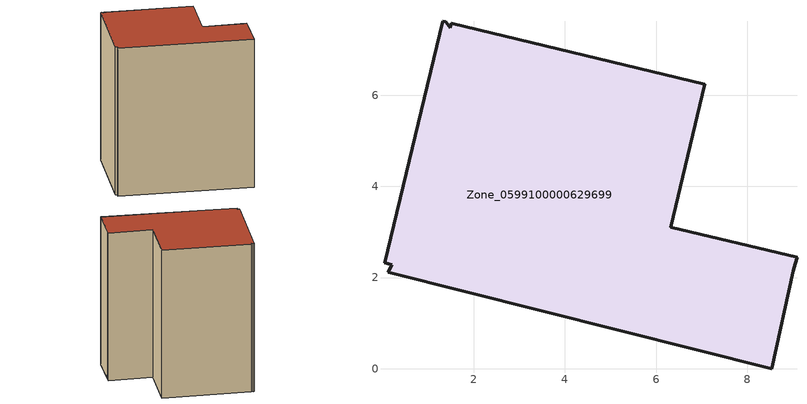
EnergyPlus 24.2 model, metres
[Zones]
Zone_0599100000629699
 floor ground (C_G): 1.32,7.62 1.38,7.61 1.48,7.47 1.5,7.58 7.07,6.24 6.32,3.11 9.09,2.45 9.06,2.31 9.01,2.15 8.54,0 0.12,2.12 0.2,2.29 0.04,2.33 z0
 wall outside (C_F): 6.32,3.11 7.07,6.24 1.5,7.58 1.48,7.47 1.38,7.61 1.32,7.62 0.04,2.33 0.2,2.29 0.12,2.12 8.54,0 9.01,2.15 9.06,2.31 9.09,2.45 6.32,3.11 z0:10.14
 roof outside (C_R): 1.38,7.61 1.32,7.62 0.04,2.33 0.2,2.29 0.12,2.12 8.54,0 9.01,2.15 9.06,2.31 9.09,2.45 6.32,3.11 7.07,6.24 1.5,7.58 1.48,7.47 z10.14
[BUILDING]
Pand.0599100000629699: North Axis=0; Terrain=City; Loads Convergence Tolerance Value=0.04; Temperature Convergence Tolerance Value=0.4; Solar Distribution=FullExterior; Maximum Number of Warmup Days=25; Minimum Number of Warmup Days=1
[Site:Location]
Rotterdam.The.Hague.AP_ZH_NLD Design_Conditions: Latitude=51.96; Longitude=4.45; Time Zone=1; Elevation=-4.5
[SITE:GROUNDTEMPERATURE:BUILDINGSURFACE]
18, 18, 18, 18, 18, 18, 18, 18, 18, 18, 18, 18
[MATERIAL] Thermal Absorptance=0.9; Solar Absorptance=0.7; Visible Absorptance=0.7
Name | Roughness | Thickness | Conductivity | Density | Specific Heat
G.TC.1946 | MediumSmooth | 0.15 | 1 | 540 | 1210
F.TC.1946 | Rough | 0.3 | 0.857143 | 1920 | 840
R.TC.1946 | MediumRough | 0.2 | 0.909091 | 1500 | 1000
[CONSTRUCTION]
C_G: G.TC.1946
C_F: F.TC.1946
C_R: R.TC.1946
[ZONE]
Zone_0599100000629699: Type=1; Multiplier=1; Ceiling Height=Autocalculate; Volume=Autocalculate; Floor Area=autocalculate; Part of Total Floor Area=Yes
[ZONEINFILTRATION:DESIGNFLOWRATE]
Infil_Zone_0599100000629699: Zone or ZoneList or Space or SpaceList=Zone_0599100000629699; Schedule=AlwaysOn; Design Flow Rate Calculation Method=Flow/Area; Flow Rate per Floor Area=0.003; Constant Term Coefficient=1; Temperature Term Coefficient=0; Velocity Term Coefficient=0; Velocity Squared Term Coefficient=0
[HVACTEMPLATE:ZONE:IDEALLOADSAIRSYSTEM]
Zone_0599100000629699: Maximum Heating Supply Air Temperature=50; Minimum Cooling Supply Air Temperature=13; Maximum Heating Supply Air Humidity Ratio=0.0156; Minimum Cooling Supply Air Humidity Ratio=0.0077; Heating Limit=NoLimit; Cooling Limit=NoLimit; Dehumidification Control Type=ConstantSensibleHeatRatio; Cooling Sensible Heat Ratio=0.7; Dehumidification Setpoint=60; Humidification Control Type=None; Humidification Setpoint=30; Outdoor Air Method=None; Outdoor Air Flow Rate per Person=0.00944; Outdoor Air Flow Rate per Zone Floor Area=0; Outdoor Air Flow Rate per Zone=0; Demand Controlled Ventilation Type=None; Outdoor Air Economizer Type=NoEconomizer; Heat Recovery Type=None; Sensible Heat Recovery Effectiveness=0.7; Latent Heat Recovery Effectiveness=0.65
[ZONECONTROL:THERMOSTAT]
ThermostatControl_Zone_0599100000629699: Zone or ZoneList=Zone_0599100000629699; Control Type Schedule=DualSetpointControlType; Control 1=Thermostat_Zone_0599100000629699; Temperature Difference Between Cutout And Setpoint=0
[THERMOSTATSETPOINT:DUALSETPOINT]
Thermostat_Zone_0599100000629699: Heating Setpoint Temperature Schedule=HeatingSetpoint_Zone_0599100000629699; Cooling Setpoint Temperature Schedule=CoolingSetpoint_Zone_0599100000629699
[SCHEDULE:COMPACT]
HeatingSetpoint_Zone_0599100000629699: Through: 12/31, For: AllDays, Until: 24:00, 21
CoolingSetpoint_Zone_0599100000629699: Through: 12/31, For: AllDays, Until: 24:00, 24
DualSetpointControlType: Through: 12/31, For: AllDays, Until: 24:00, 4
AlwaysOn: Through: 12/31, For: AllDays, Until: 24:00, 1
